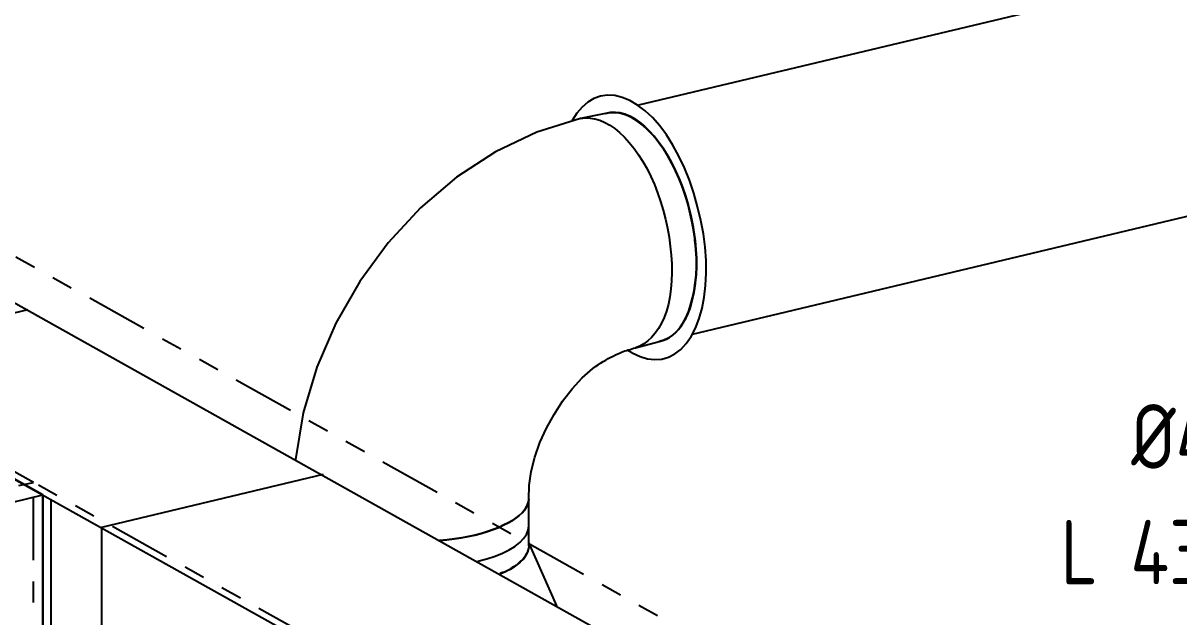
# Model space of a CAD drawing. Header units: metres. Extents: x 20 to 415, y 5 to 292.
# Drawn here: x 187.51 to 208.39, y 170.7 to 181.42 of the extents above; entities that cross this region are included whole.
import ezdxf

# ---------------------------------------------------------------- set-up
doc = ezdxf.new("R2010")
doc.units = ezdxf.units.M
for name, color, linetype in [('ВОЗДУХОВОДЫ', 7, 'Continuous'), ('ИЗОЛЯЦИЯ', 3, 'Continuous'), ('ОБОЗНАЧЕНИЯ', 7, 'Continuous')]:
    doc.layers.add(name, color=color, linetype=linetype)
doc.styles.add('GOST', font='isocpeur.ttf')

msp = doc.modelspace()

# ---------------------------------------------------------------- linework, layer by layer
at = {"layer": 'ВОЗДУХОВОДЫ'}
for points in [[(255.003, 193.349), (198.627, 179.943)], [(198.514, 175.469), (198.654, 175.403), (198.79, 175.363), (198.922, 175.347), (199.049, 175.357), (199.17, 175.391), (199.284, 175.45), (199.391, 175.532), (199.489, 175.638), (199.578, 175.766), (199.657, 175.918), (199.723, 176.089), (199.775, 176.275), (199.814, 176.475), (199.84, 176.686), (199.851, 176.908), (199.848, 177.138), (199.831, 177.375), (199.8, 177.617), (199.754, 177.862), (199.694, 178.109), (199.626, 178.352), (199.547, 178.587), (199.457, 178.812), (199.358, 179.024), (199.249, 179.223), (199.133, 179.406), (199.01, 179.571), (198.881, 179.717), (198.747, 179.842), (198.608, 179.943), (198.468, 180.026), (198.331, 180.083), (198.196, 180.115), (198.066, 180.122), (197.941, 180.105), (197.822, 180.064), (197.71, 179.998), (197.607, 179.909), (197.513, 179.797), (197.429, 179.663)], [(199.001, 175.675), (199.084, 175.698), (199.162, 175.735), (199.237, 175.784), (199.307, 175.846), (199.371, 175.92), (199.43, 176.006), (199.483, 176.104), (199.529, 176.212), (199.569, 176.331), (199.6, 176.461), (199.63, 176.593), (199.652, 176.732), (199.667, 176.876), (199.674, 177.025), (199.673, 177.177), (199.665, 177.333), (199.65, 177.492), (199.628, 177.653), (199.599, 177.815), (199.563, 177.978), (199.521, 178.144), (199.473, 178.305), (199.42, 178.461), (199.362, 178.612), (199.298, 178.757), (199.23, 178.896), (199.157, 179.028), (199.078, 179.153), (198.995, 179.271), (198.908, 179.382), (198.822, 179.477), (198.735, 179.561), (198.647, 179.634), (198.558, 179.694), (198.468, 179.742), (198.378, 179.778), (198.288, 179.802), (198.2, 179.812), (198.113, 179.809), (198.028, 179.794)], [(198.028, 179.794), (198.113, 179.809), (198.2, 179.812), (198.288, 179.802), (198.378, 179.778), (198.468, 179.742), (198.558, 179.694), (198.647, 179.634), (198.735, 179.561), (198.822, 179.477), (198.908, 179.382), (198.995, 179.271), (199.078, 179.153), (199.157, 179.028), (199.23, 178.896), (199.298, 178.757), (199.362, 178.612), (199.42, 178.461), (199.473, 178.305), (199.521, 178.144), (199.563, 177.978), (199.599, 177.815), (199.628, 177.653), (199.65, 177.492), (199.665, 177.333), (199.673, 177.177), (199.673, 177.025), (199.667, 176.876), (199.652, 176.732), (199.63, 176.593), (199.6, 176.461), (199.568, 176.331), (199.529, 176.212), (199.483, 176.104), (199.43, 176.006), (199.371, 175.92), (199.307, 175.846), (199.237, 175.784), (199.162, 175.735), (199.084, 175.698), (199.001, 175.675)], [(197.578, 179.7), (196.791, 179.458), (196.042, 179.101), (195.338, 178.64), (194.69, 178.087), (194.105, 177.456), (193.592, 176.757), (193.159, 176.004), (192.816, 175.209), (192.57, 174.383), (192.429, 173.54)], [(198.028, 179.794), (197.578, 179.7)], [(197.578, 179.7), (197.664, 179.711), (197.751, 179.709), (197.839, 179.696), (197.928, 179.67), (198.018, 179.632), (198.108, 179.583), (198.197, 179.522), (198.286, 179.449), (198.373, 179.365), (198.458, 179.269), (198.546, 179.163), (198.629, 179.048), (198.707, 178.924), (198.781, 178.793), (198.849, 178.654), (198.913, 178.509), (198.971, 178.359), (199.024, 178.204), (199.071, 178.046), (199.114, 177.884), (199.15, 177.721), (199.179, 177.557), (199.201, 177.394), (199.217, 177.233), (199.226, 177.074), (199.228, 176.919), (199.224, 176.768), (199.212, 176.622), (199.195, 176.482), (199.17, 176.349), (199.133, 176.224), (199.089, 176.109), (199.04, 176.003), (198.986, 175.907), (198.926, 175.822), (198.862, 175.747), (198.794, 175.684), (198.723, 175.631), (198.648, 175.591), (198.571, 175.562)], [(199.619, 177.734), (199.582, 177.913), (199.539, 178.088), (199.489, 178.26), (199.433, 178.427), (199.371, 178.588), (199.304, 178.744), (199.231, 178.892), (199.153, 179.033), (199.07, 179.165), (198.983, 179.288), (198.887, 179.4), (198.79, 179.499), (198.693, 179.585), (198.595, 179.658), (198.498, 179.717), (198.402, 179.762), (198.306, 179.792), (198.212, 179.808), (198.119, 179.808), (198.028, 179.794)], [(199.6, 175.806), (210.591, 178.427)], [(199.675, 177.266), (199.67, 177.312), (199.664, 177.358), (199.658, 177.405), (199.653, 177.453), (199.647, 177.5), (199.642, 177.548), (199.636, 177.595), (199.63, 177.642), (199.625, 177.689), (199.619, 177.734)], [(185.614, 177.341), (198.234, 170.282)], [(199.001, 175.675), (199.067, 175.69), (199.13, 175.715), (199.189, 175.747), (199.245, 175.788), (199.299, 175.836), (199.349, 175.892), (199.397, 175.954), (199.442, 176.023), (199.485, 176.099), (199.526, 176.18), (199.558, 176.268), (199.586, 176.361), (199.611, 176.461), (199.632, 176.565), (199.65, 176.674), (199.663, 176.787), (199.673, 176.903), (199.678, 177.022), (199.679, 177.143), (199.675, 177.266)], [(181.626, 176.386), (194.32, 169.29)], [(198.571, 175.562), (199.001, 175.675)], [(196.642, 172.829), (196.648, 173.072), (196.686, 173.326), (196.753, 173.586), (196.846, 173.848), (196.963, 174.106), (197.1, 174.357), (197.256, 174.596), (197.427, 174.817), (197.61, 175.015), (197.803, 175.188), (197.848, 175.221), (197.895, 175.253), (197.941, 175.283), (197.988, 175.312), (198.035, 175.34), (198.081, 175.366), (198.126, 175.39), (198.17, 175.412), (198.212, 175.432), (198.252, 175.45), (198.285, 175.466), (198.318, 175.48), (198.35, 175.492), (198.381, 175.503), (198.411, 175.513), (198.442, 175.523), (198.474, 175.532), (198.505, 175.542), (198.538, 175.552), (198.571, 175.562)], [(198.421, 175.525), (198.432, 175.519), (198.441, 175.514), (198.451, 175.508), (198.459, 175.502), (198.468, 175.497), (198.476, 175.491), (198.485, 175.485), (198.494, 175.48), (198.504, 175.474), (198.514, 175.469)], [(187.861, 172.903), (185.24, 174.364)], [(187.318, 172.772), (187.861, 172.903)], [(187.861, 169.44), (187.861, 172.903)], [(187.861, 172.903), (187.861, 169.44)], [(188.011, 169.365), (188.011, 172.829)], [(195.032, 172.08), (195.166, 172.093), (195.296, 172.109), (195.424, 172.129), (195.548, 172.152), (195.669, 172.178), (195.784, 172.208), (195.895, 172.241), (196, 172.277), (196.1, 172.317), (196.193, 172.361), (196.274, 172.401), (196.347, 172.443), (196.414, 172.488), (196.472, 172.533), (196.523, 172.581), (196.565, 172.629), (196.598, 172.678), (196.622, 172.728), (196.637, 172.778), (196.642, 172.829)], [(196.642, 172.829), (196.637, 172.778), (196.622, 172.728), (196.598, 172.678), (196.565, 172.629), (196.523, 172.581), (196.472, 172.533), (196.414, 172.488), (196.347, 172.443), (196.274, 172.401), (196.193, 172.361), (196.1, 172.317), (196.002, 172.277), (195.898, 172.241), (195.789, 172.208), (195.676, 172.178), (195.557, 172.152), (195.432, 172.129), (195.304, 172.109), (195.17, 172.093), (195.032, 172.08)], [(196.642, 172.342), (196.642, 172.829)], [(195.725, 171.705), (195.887, 171.748), (196.036, 171.797), (196.171, 171.851), (196.29, 171.91), (196.394, 171.974), (196.481, 172.042), (196.55, 172.114), (196.601, 172.188), (196.632, 172.264), (196.642, 172.342)], [(196.642, 171.986), (196.642, 172.342)], [(196.642, 171.986), (196.638, 171.935), (196.625, 171.885), (196.603, 171.836), (196.573, 171.786), (196.534, 171.738), (196.488, 171.691), (196.435, 171.645), (196.374, 171.601), (196.305, 171.558), (196.23, 171.518), (196.219, 171.513), (196.208, 171.509), (196.197, 171.505), (196.185, 171.502), (196.174, 171.499), (196.163, 171.496), (196.152, 171.493), (196.14, 171.49), (196.129, 171.486), (196.118, 171.481)], [(196.642, 171.967), (196.642, 171.949), (196.642, 171.943), (196.64, 171.937), (196.638, 171.932), (196.636, 171.926), (196.633, 171.921), (196.63, 171.915), (196.628, 171.909), (196.625, 171.904), (196.624, 171.898), (196.623, 171.892), (196.623, 171.887), (196.621, 171.881), (196.619, 171.875), (196.616, 171.869), (196.612, 171.862), (196.607, 171.855), (196.602, 171.847), (196.597, 171.838), (196.592, 171.828), (196.586, 171.818), (196.585, 171.812), (196.584, 171.806), (196.581, 171.8), (196.578, 171.794), (196.574, 171.787), (196.57, 171.78), (196.565, 171.772), (196.56, 171.763), (196.554, 171.753), (196.549, 171.743), (196.542, 171.737), (196.535, 171.731), (196.528, 171.726), (196.519, 171.72), (196.511, 171.715), (196.503, 171.709), (196.495, 171.703), (196.487, 171.698), (196.48, 171.692), (196.474, 171.686), (196.468, 171.681), (196.462, 171.675), (196.457, 171.67), (196.451, 171.664), (196.446, 171.658), (196.44, 171.653), (196.434, 171.647), (196.429, 171.642), (196.423, 171.636), (196.417, 171.63)], [(197.148, 170.9), (196.642, 172.042)], [(196.417, 171.63), (196.412, 171.63), (196.408, 171.628), (196.405, 171.626), (196.402, 171.624), (196.399, 171.621), (196.396, 171.618), (196.393, 171.616), (196.389, 171.614), (196.385, 171.612), (196.38, 171.612), (196.369, 171.605), (196.358, 171.598), (196.346, 171.591), (196.335, 171.583), (196.324, 171.574), (196.313, 171.566), (196.301, 171.558), (196.29, 171.55), (196.279, 171.543), (196.268, 171.537), (196.256, 171.531), (196.245, 171.525), (196.233, 171.52), (196.222, 171.514), (196.209, 171.509), (196.196, 171.503), (196.183, 171.497), (196.168, 171.492), (196.153, 171.486), (196.137, 171.481), (196.136, 171.481), (196.135, 171.481), (196.132, 171.481), (196.13, 171.481), (196.127, 171.481), (196.124, 171.481), (196.122, 171.481), (196.12, 171.481), (196.118, 171.481), (196.118, 171.481)]]:
    msp.add_lwpolyline(points, dxfattribs=at)
at = {"layer": 'ИЗОЛЯЦИЯ'}
for points in [[(187.377, 177.206), (187.711, 177.019)], [(188.044, 176.833), (188.378, 176.646)], [(188.711, 176.46), (189.691, 175.912)], [(190.025, 175.725), (190.358, 175.539)], [(190.692, 175.353), (191.025, 175.166)], [(191.358, 174.98), (192.339, 174.432)], [(192.672, 174.245), (193.006, 174.059)], [(193.339, 173.872), (193.673, 173.686)], [(187.692, 173.128), (186.712, 173.676)], [(194.006, 173.5), (194.987, 172.951)], [(187.43, 173.072), (187.692, 173.128)], [(187.786, 173.084), (188.119, 172.898)], [(187.692, 171.724), (187.692, 172.847)], [(188.452, 172.712), (188.786, 172.525)], [(195.32, 172.765), (195.653, 172.579)], [(189.119, 172.339), (190.1, 171.791)], [(195.987, 172.392), (196.32, 172.206)], [(196.654, 172.019), (197.634, 171.471)], [(190.433, 171.604), (190.767, 171.418)], [(187.692, 170.96), (187.692, 171.342)], [(197.967, 171.285), (198.301, 171.098)], [(191.1, 171.231), (191.433, 171.045)], [(191.767, 170.859), (192.747, 170.31)], [(198.634, 170.912), (198.968, 170.726)]]:
    msp.add_lwpolyline(points, dxfattribs=at)
at = {"layer": 'ОБОЗНАЧЕНИЯ'}
for points in [[(183.592, 175.3), (187.599, 176.255)], [(188.928, 172.323), (192.935, 173.278)], [(188.928, 168.859), (188.928, 172.323)]]:
    msp.add_lwpolyline(points, dxfattribs=at)

# ---------------------------------------------------------------- texts
at = {"layer": 'ОБОЗНАЧЕНИЯ', "style": 'GOST', "width": 0.8}
for s, p in [('%%c400', (207.529, 173.378)), ('L 4360', (206.255, 171.289))]:
    msp.add_text(s, height=1.1615, dxfattribs=at).set_placement(p)

doc.saveas('drawing.dxf')
